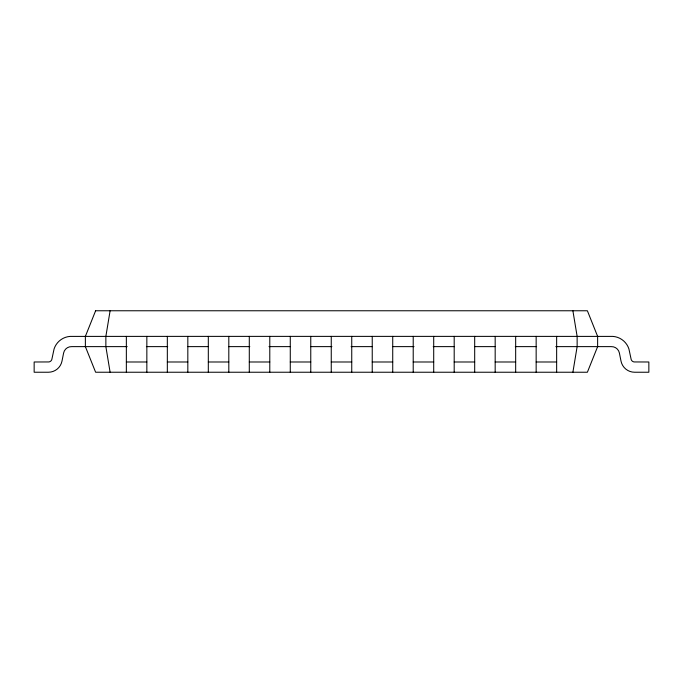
<?xml version="1.0" encoding="UTF-8"?>
<svg xmlns="http://www.w3.org/2000/svg" width="683" height="683" viewBox="0 0 683 683"><rect width="100%" height="100%" fill="white"/><g stroke="black" fill="none" stroke-linecap="round" stroke-linejoin="round"><path stroke-width="1.02" d="M110.108 310.765L105.865 336.377L105.865 346.623L110.108 372.235M572.892 372.235L577.135 346.623L577.135 336.377L572.892 310.765M187.962 336.377L495.038 336.377M127.192 346.623L71.775 346.623A7.974 7.974 0 0 0 63.604 353.026L61.991 361.102A13.848 13.848 0 0 1 48.408 372.235L34.15 372.235L34.15 361.99L48.817 361.947A3.586 3.586 0 0 0 51.823 359.489L54.085 348.928A18.236 18.236 0 0 1 70.076 336.403L187.825 336.377L187.825 372.235M146.384 346.623L167.702 346.623M187.962 346.623L208.221 346.623M228.481 346.623L249.807 346.623M269 346.623L290.318 346.623M310.577 346.623L331.904 346.623M351.096 346.623L372.423 346.623M392.682 346.623L414 346.623M433.193 346.623L454.519 346.623M474.779 346.623L495.038 346.623M515.298 346.623L536.616 346.623M555.808 346.623L611.225 346.623A7.974 7.974 0 0 1 619.396 353.026L621.009 361.102A13.848 13.848 0 0 0 634.592 372.235L648.85 372.235L648.85 361.99L634.183 361.947A3.586 3.586 0 0 1 631.177 359.489L628.915 348.928A18.236 18.236 0 0 0 612.924 336.403L495.175 336.377L495.175 372.235M126.355 361.99L146.845 361.99M167.335 361.99L187.825 361.99M208.315 361.99L228.805 361.99M249.295 361.99L269.785 361.99M290.275 361.99L310.765 361.99M331.255 361.99L351.745 361.99M372.235 361.99L392.725 361.99M413.215 361.99L433.705 361.99M454.195 361.99L474.685 361.99M495.175 361.99L515.665 361.99M536.155 361.99L556.645 361.99M556.645 336.377L556.645 372.235M536.155 336.377L536.155 372.235M515.665 336.377L515.665 372.235M474.685 336.377L474.685 372.235M454.195 336.377L454.195 372.235M433.705 336.377L433.705 372.235M413.215 336.377L413.215 372.235M392.725 336.377L392.725 372.235M372.235 336.377L372.235 372.235M351.745 336.377L351.745 372.235M331.255 336.377L331.255 372.235M310.765 336.377L310.765 372.235M290.275 336.377L290.275 372.235M269.785 336.377L269.785 372.235M249.295 336.377L249.295 372.235M228.805 336.377L228.805 372.235M208.315 336.377L208.315 372.235M167.335 336.377L167.335 372.235M146.845 336.377L146.845 372.235M126.355 336.377L126.355 372.235M95.62 310.765L85.375 336.377L85.375 346.623L95.62 372.235L587.38 372.235L597.625 346.623L597.625 336.377L587.38 310.765L95.62 310.765"/></g></svg>
